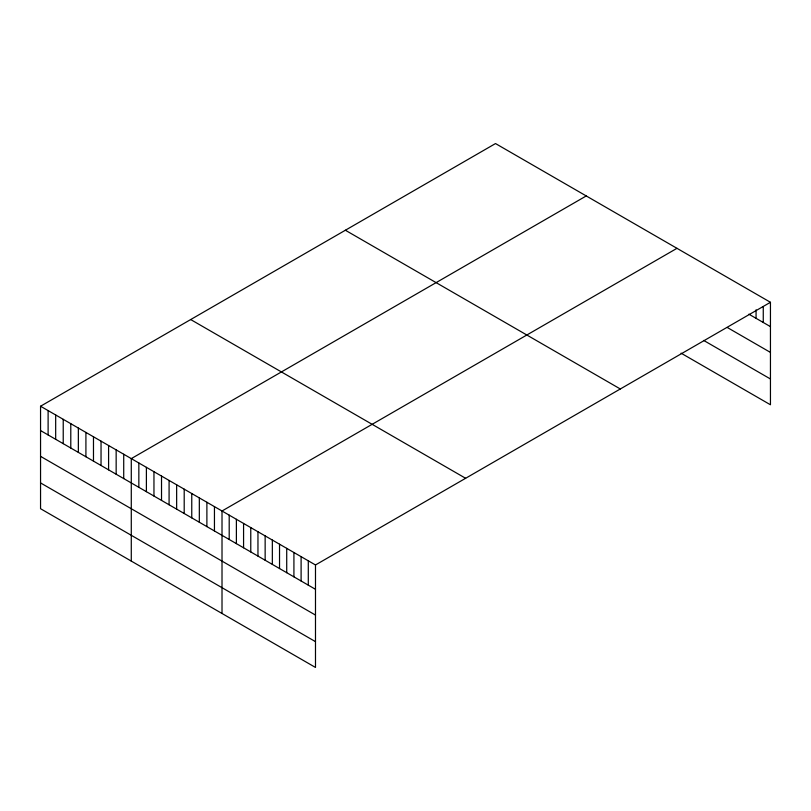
<?xml version="1.0" encoding="UTF-8"?>
<svg xmlns="http://www.w3.org/2000/svg" width="811" height="811" viewBox="0 0 811 811"><rect width="100%" height="100%" fill="white"/><g stroke="black" fill="none" stroke-linecap="round" stroke-linejoin="round"><path stroke-width="1.22" d="M40.55 406.23L315.489 564.963L315.489 667.443L40.55 508.71L40.55 406.23L495.511 143.557L770.45 302.29L770.45 404.77L681.078 353.17M586.241 195.948L131.281 458.62L131.281 561.09M676.972 248.328L222.011 511.001L222.011 613.471M315.489 564.963L770.45 302.29M748.877 314.171L770.45 326.63M727.305 327.502L770.45 352.41M703.684 340.427L770.45 378.98M345.374 230.243L620.314 388.976M190.686 319.554L465.626 478.287M40.55 430.57L315.489 589.303M40.55 456.35L315.489 615.083M40.55 482.92L315.489 641.653M763.263 306.659L763.263 322.474M756.065 309.812L756.065 318.328M308.292 560.817L308.292 585.147M301.104 556.66L301.104 581M293.917 552.514L293.917 576.844M286.719 548.358L286.719 572.698M279.531 544.211L279.531 568.541M272.344 540.055L272.344 564.385M265.146 535.909L265.146 560.239M257.959 531.752L257.959 556.082M250.771 527.606L250.771 551.936M243.574 523.45L243.574 547.78M236.386 519.304L236.386 543.634M229.199 515.147L229.199 539.477M214.449 506.632L214.449 530.962M206.886 502.262L206.886 526.603M199.324 497.903L199.324 522.233M191.761 493.534L191.761 517.874M184.198 489.175L184.198 513.505M176.646 484.806L176.646 509.136M169.083 480.436L169.083 504.777M161.521 476.077L161.521 500.407M153.958 471.708L153.958 496.048M146.396 467.349L146.396 491.679M138.843 462.98L138.843 487.31M123.718 454.251L123.718 478.581M116.155 449.882L116.155 474.222M108.593 445.523L108.593 469.853M101.04 441.154L101.04 465.484M93.478 436.794L93.478 461.124M85.915 432.425L85.915 456.755M78.353 428.056L78.353 452.396M70.79 423.697L70.79 448.027M63.228 419.328L63.228 443.658M55.675 414.968L55.675 439.298M48.113 410.599L48.113 434.929"/></g></svg>
